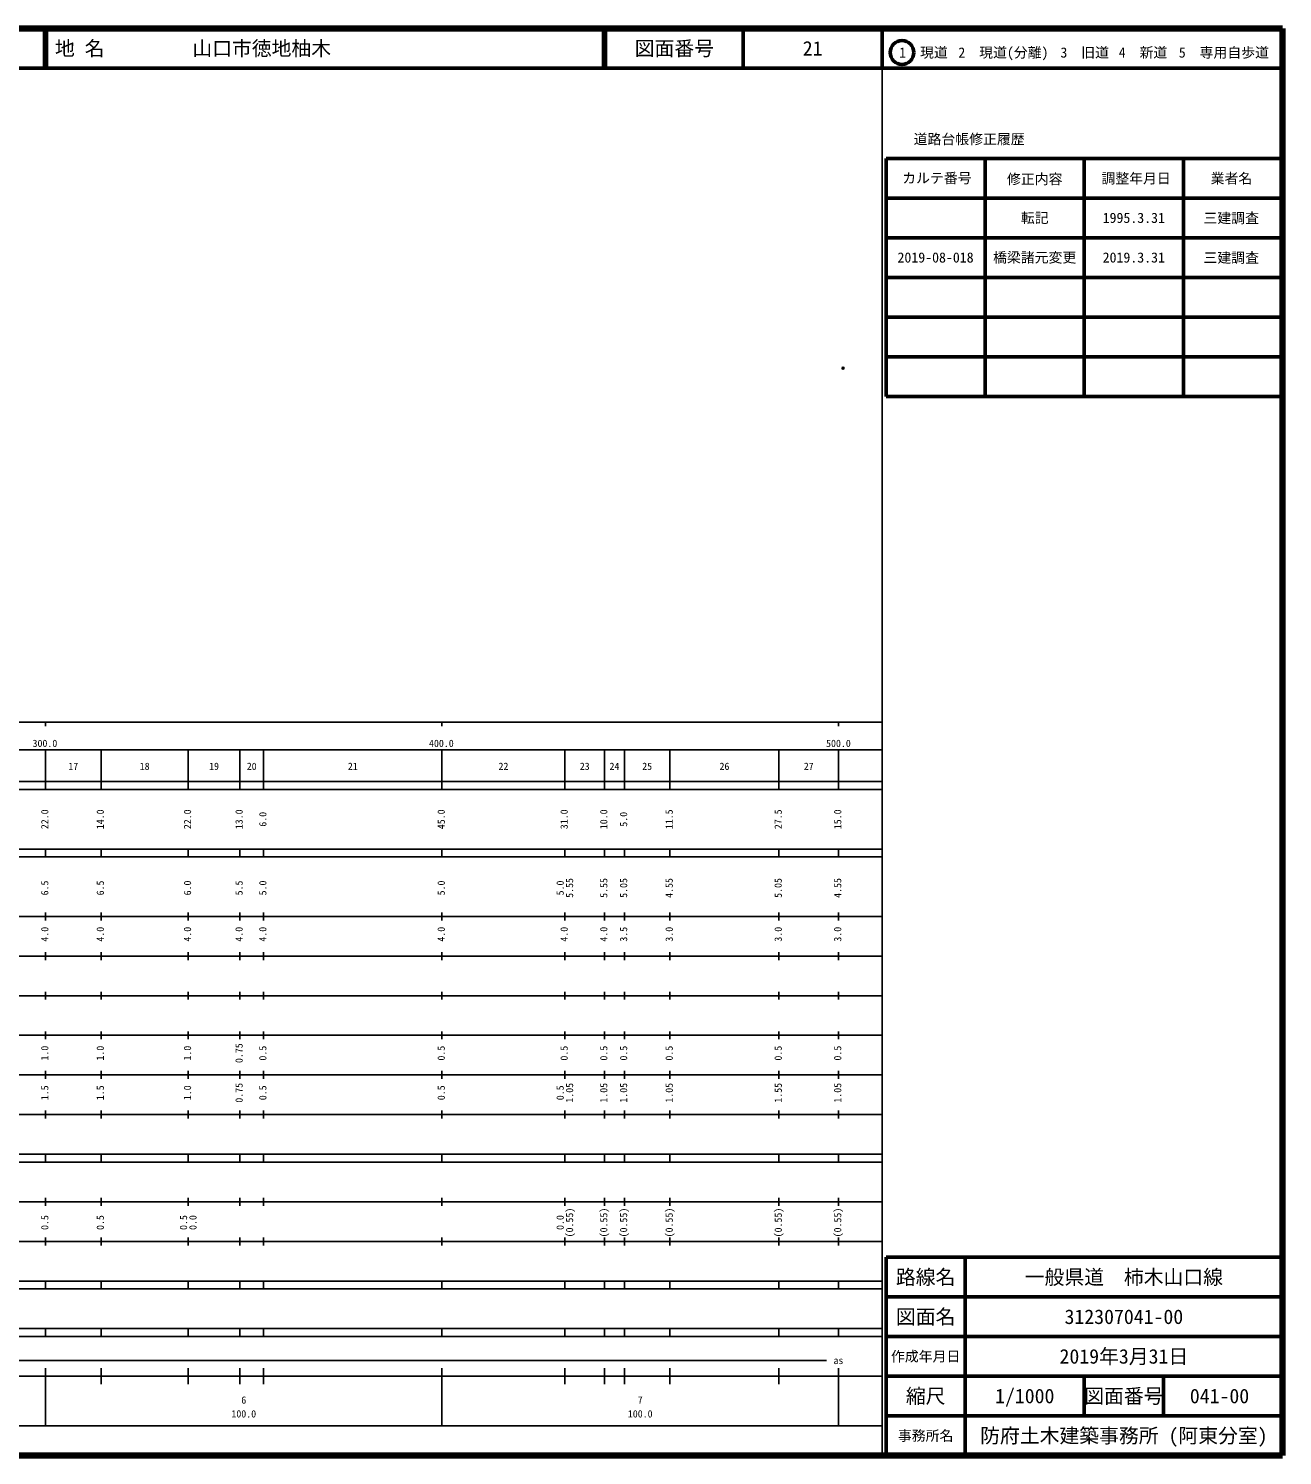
# Model space of a CAD drawing. Units: millimetres on the paper. Extents: x 40 to 680, y 20 to 380.
# Drawn here: x 363.7 to 680, y 20 to 380 of the extents above; entities that cross this region are included whole.
import ezdxf
from ezdxf.enums import TextEntityAlignment as Align

# ---------------------------------------------------------------- set-up
doc = ezdxf.new("R2010")
doc.units = ezdxf.units.MM
doc.header["$PDMODE"] = 32
doc.header["$PDSIZE"] = 0.5
doc.layers.add('M-OTRS', color=6, linetype='Continuous')
doc.layers.add('M-TTL-TXT', color=7, linetype='Continuous')
for name, color, linetype, lineweight in [('M-TTL', 2, 'Continuous', 140), ('M-TTL-BAND', 7, 'Continuous', 25), ('M-TTL-FRAM', 2, 'Continuous', 50), ('M-TTL-LINE', 7, 'Continuous', 50)]:
    doc.layers.add(name, color=color, linetype=linetype, lineweight=lineweight)
doc.styles.add('ＭＳ ゴシック', font='')
doc.styles.get('ＭＳ ゴシック').set_extended_font_data('MS Gothic')

msp = doc.modelspace()

# ---------------------------------------------------------------- linework, layer by layer
at = {"layer": 'M-OTRS'}
msp.add_point((569.157, 294.292), dxfattribs=at)
at = {"layer": 'M-TTL'}
for p, q in [((680, 380), (40, 380)), ((680, 20), (680, 380)), ((40, 20), (680, 20))]:
    msp.add_line(p, q, dxfattribs=at)
at = {"layer": 'M-TTL-BAND'}
for p, q in [((579, 20), (579, 370)), ((40, 205), (579, 205)), ((368, 205), (368, 204)), ((468, 205), (468, 204)), ((568, 205), (568, 204)), ((68, 198), (579, 198)), ((368, 188), (368, 198)), ((382, 188), (382, 198)), ((404, 188), (404, 198)), ((417, 188), (417, 198)), ((423, 188), (423, 198)), ((468, 188), (468, 198)), ((499, 188), (499, 198)), ((509, 188), (509, 198)), ((514, 188), (514, 198)), ((525.5, 188), (525.5, 198)), ((553, 188), (553, 198)), ((568, 188), (568, 198)), ((40, 190), (579, 190)), ((40, 188), (579, 188)), ((40, 173), (579, 173)), ((368, 171), (368, 173)), ((382, 171), (382, 173)), ((404, 171), (404, 173)), ((417, 171), (417, 173)), ((423, 171), (423, 173)), ((468, 171), (468, 173)), ((499, 171), (499, 173)), ((509, 171), (509, 173)), ((514, 171), (514, 173)), ((525.5, 171), (525.5, 173)), ((553, 171), (553, 173)), ((568, 171), (568, 173)), ((40, 171), (579, 171)), ((40, 156), (579, 156)), ((368, 155), (368, 157)), ((382, 155), (382, 157)), ((404, 155), (404, 157)), ((417, 155), (417, 157)), ((423, 155), (423, 157)), ((468, 155), (468, 157)), ((499, 155), (499, 157)), ((509, 155), (509, 157)), ((514, 155), (514, 157)), ((525.5, 155), (525.5, 157)), ((553, 155), (553, 157)), ((568, 155), (568, 157)), ((46, 146), (579, 146)), ((368, 145), (368, 147)), ((382, 145), (382, 147)), ((404, 145), (404, 147)), ((417, 145), (417, 147)), ((423, 145), (423, 147)), ((468, 145), (468, 147)), ((499, 145), (499, 147)), ((509, 145), (509, 147)), ((514, 145), (514, 147)), ((525.5, 145), (525.5, 147)), ((553, 145), (553, 147)), ((568, 145), (568, 147)), ((368, 135), (368, 137)), ((382, 135), (382, 137)), ((404, 135), (404, 137)), ((417, 135), (417, 137)), ((423, 135), (423, 137)), ((468, 135), (468, 137)), ((499, 135), (499, 137)), ((509, 135), (509, 137)), ((514, 135), (514, 137)), ((525.5, 135), (525.5, 137)), ((553, 135), (553, 137)), ((568, 135), (568, 137)), ((52, 136), (579, 136)), ((46, 126), (579, 126)), ((368, 125), (368, 127)), ((382, 125), (382, 127)), ((404, 125), (404, 127)), ((417, 125), (417, 127)), ((423, 125), (423, 127)), ((468, 125), (468, 127)), ((499, 125), (499, 127)), ((509, 125), (509, 127)), ((514, 125), (514, 127)), ((525.5, 125), (525.5, 127)), ((553, 125), (553, 127)), ((568, 125), (568, 127)), ((52, 116), (579, 116)), ((368, 115), (368, 117)), ((382, 115), (382, 117)), ((404, 115), (404, 117)), ((417, 115), (417, 117)), ((423, 115), (423, 117)), ((468, 115), (468, 117)), ((499, 115), (499, 117)), ((509, 115), (509, 117)), ((514, 115), (514, 117)), ((525.5, 115), (525.5, 117)), ((553, 115), (553, 117)), ((568, 115), (568, 117)), ((46, 106), (579, 106)), ((368, 105), (368, 107)), ((382, 105), (382, 107)), ((404, 105), (404, 107)), ((417, 105), (417, 107)), ((423, 105), (423, 107)), ((468, 105), (468, 107)), ((499, 105), (499, 107)), ((509, 105), (509, 107)), ((514, 105), (514, 107)), ((525.5, 105), (525.5, 107)), ((553, 105), (553, 107)), ((568, 105), (568, 107)), ((40, 96), (579, 96)), ((40, 94), (579, 94)), ((368, 94), (368, 96)), ((382, 94), (382, 96)), ((404, 94), (404, 96)), ((417, 94), (417, 96)), ((423, 94), (423, 96)), ((468, 94), (468, 96)), ((499, 94), (499, 96)), ((509, 94), (509, 96)), ((514, 94), (514, 96)), ((525.5, 94), (525.5, 96)), ((553, 94), (553, 96)), ((568, 94), (568, 96)), ((49, 84), (579, 84)), ((368, 83), (368, 85)), ((382, 83), (382, 85)), ((404, 83), (404, 85)), ((417, 83), (417, 85)), ((423, 83), (423, 85)), ((468, 83), (468, 85)), ((499, 83), (499, 85)), ((509, 83), (509, 85)), ((514, 83), (514, 85)), ((525.5, 83), (525.5, 85)), ((553, 83), (553, 85)), ((568, 83), (568, 85)), ((40, 74), (579, 74)), ((368, 73), (368, 75)), ((382, 73), (382, 75)), ((404, 73), (404, 75)), ((417, 73), (417, 75)), ((423, 73), (423, 75)), ((468, 73), (468, 75)), ((499, 73), (499, 75)), ((509, 73), (509, 75)), ((514, 73), (514, 75)), ((525.5, 73), (525.5, 75)), ((553, 73), (553, 75)), ((568, 73), (568, 75)), ((40, 64), (579, 64)), ((40, 62), (579, 62)), ((368, 62), (368, 64)), ((382, 62), (382, 64)), ((404, 62), (404, 64)), ((417, 62), (417, 64)), ((423, 62), (423, 64)), ((468, 62), (468, 64)), ((499, 62), (499, 64)), ((509, 62), (509, 64)), ((514, 62), (514, 64)), ((525.5, 62), (525.5, 64)), ((553, 62), (553, 64)), ((568, 62), (568, 64)), ((40, 52), (579, 52)), ((368, 50), (368, 52)), ((382, 50), (382, 52)), ((404, 50), (404, 52)), ((417, 50), (417, 52)), ((423, 50), (423, 52)), ((468, 50), (468, 52)), ((499, 50), (499, 52)), ((509, 50), (509, 52)), ((514, 50), (514, 52)), ((525.5, 50), (525.5, 52)), ((553, 50), (553, 52)), ((568, 50), (568, 52)), ((40, 50), (579, 50)), ((71, 44), (565, 44)), ((40, 40), (579, 40)), ((368, 27.5), (368, 42)), ((382, 38), (382, 42)), ((404, 38), (404, 42)), ((417, 38), (417, 42)), ((423, 38), (423, 42)), ((468, 27.5), (468, 42)), ((499, 38), (499, 42)), ((509, 38), (509, 42)), ((514, 38), (514, 42)), ((525.5, 38), (525.5, 42)), ((553, 38), (553, 42)), ((568, 27.5), (568, 42)), ((68, 27.5), (579, 27.5))]:
    msp.add_line(p, q, dxfattribs=at)
at = {"layer": 'M-TTL-FRAM'}
for p, q in [((580, 347.197), (580, 287.197)), ((580, 347.197), (680, 347.197)), ((580, 287.197), (680, 287.197)), ((680, 70), (580, 70)), ((580, 70), (580, 20))]:
    msp.add_line(p, q, dxfattribs=at)
at = {"layer": 'M-TTL-LINE'}
for p, q in [((367.75, 380), (367.75, 370)), ((368.25, 380), (368.25, 370)), ((508.747, 380), (508.747, 370)), ((509.247, 380), (509.247, 370)), ((543.997, 380), (543.997, 370)), ((579, 380), (579, 370)), ((40, 370), (680, 370)), ((605, 347.197), (605, 287.197)), ((630, 347.197), (630, 287.197)), ((655, 347.197), (655, 287.197)), ((580, 337.197), (680, 337.197)), ((580, 327.197), (680, 327.197)), ((580, 317.197), (680, 317.197)), ((580, 307.197), (680, 307.197)), ((580, 297.197), (680, 297.197)), ((600, 70), (600, 20)), ((680, 60), (580, 60)), ((680, 50), (580, 50)), ((680, 40), (580, 40)), ((630, 40), (630, 30)), ((650, 40), (650, 30)), ((680, 30), (580, 30))]:
    msp.add_line(p, q, dxfattribs=at)
msp.add_circle((584.031, 373.958), 3, dxfattribs=at)

# ---------------------------------------------------------------- texts
at = {"layer": 'M-TTL-BAND', "style": 'ＭＳ ゴシック'}
for s, p in [('300.0', (367.844, 198.195)), ('400.0', (467.844, 198.195)), ('500.0', (568, 198.195)), ('17', (375, 192.405)), ('18', (393, 192.405)), ('19', (410.5, 192.405)), ('20', (420, 192.405)), ('21', (445.5, 192.405)), ('22', (483.5, 192.405)), ('23', (504, 192.405)), ('24', (511.5, 192.405)), ('25', (519.75, 192.405)), ('26', (539.25, 192.405)), ('27', (560.5, 192.405)), ('as', (568, 42.5)), ('6', (418, 32.523)), ('7', (518, 32.523)), ('100.0', (418, 29.033)), ('100.0', (518, 29.033))]:
    msp.add_text(s, height=1.833, dxfattribs=at).set_placement(p, align=Align.BOTTOM_CENTER)
for s, p in [('22.0', (369.263, 180.5)), ('14.0', (383.263, 180.5)), ('22.0', (405.263, 180.5)), ('13.0', (418.263, 180.5)), ('6.0', (424.263, 180.5)), ('45.0', (469.263, 180.5)), ('31.0', (500.263, 180.5)), ('10.0', (510.263, 180.5)), ('5.0', (515.263, 180.5)), ('11.5', (526.763, 180.5)), ('27.5', (554.263, 180.5)), ('15.0', (569.263, 180.5)), ('6.5', (369.263, 163.174)), ('6.5', (383.263, 163.174)), ('6.0', (405.263, 163.174)), ('5.5', (418.263, 163.174)), ('5.0', (424.263, 163.174)), ('5.0', (469.263, 163.174)), ('5.0', (499.263, 163.174)), ('5.55', (501.633, 163.174)), ('5.55', (510.263, 163.174)), ('5.05', (515.263, 163.174)), ('4.55', (526.763, 163.174)), ('5.05', (554.263, 163.174)), ('4.55', (569.263, 163.174)), ('4.0', (369.263, 151.5)), ('4.0', (383.263, 151.5)), ('4.0', (405.263, 151.5)), ('4.0', (418.263, 151.5)), ('4.0', (424.263, 151.5)), ('4.0', (469.263, 151.5)), ('4.0', (500.263, 151.5)), ('4.0', (510.263, 151.5)), ('3.5', (515.263, 151.5)), ('3.0', (526.763, 151.5)), ('3.0', (554.263, 151.5)), ('3.0', (569.263, 151.5)), ('1.0', (369.263, 121.5)), ('1.0', (383.263, 121.5)), ('1.0', (405.263, 121.5)), ('0.75', (418.263, 121.5)), ('0.5', (424.263, 121.5)), ('0.5', (469.263, 121.5)), ('0.5', (500.263, 121.5)), ('0.5', (510.263, 121.5)), ('0.5', (515.263, 121.5)), ('0.5', (526.763, 121.5)), ('0.5', (554.263, 121.5)), ('0.5', (569.263, 121.5)), ('1.5', (369.263, 111.5)), ('1.5', (383.263, 111.5)), ('1.0', (405.263, 111.5)), ('0.75', (418.263, 111.5)), ('0.5', (424.263, 111.5)), ('0.5', (469.263, 111.5)), ('0.5', (499.263, 111.5)), ('1.05', (501.633, 111.5)), ('1.05', (510.263, 111.5)), ('1.05', (515.263, 111.5)), ('1.05', (526.763, 111.5)), ('1.55', (554.263, 111.5)), ('1.05', (569.263, 111.5)), ('0.5', (369.263, 78.764)), ('0.5', (383.263, 78.764)), ('0.5', (404.263, 78.764)), ('0.0', (406.633, 78.764)), ('0.0', (499.263, 78.764)), ('(0.55)', (501.633, 78.764)), ('(0.55)', (510.263, 78.764)), ('(0.55)', (515.263, 78.764)), ('(0.55)', (526.763, 78.764)), ('(0.55)', (554.263, 78.764)), ('(0.55)', (569.263, 78.764))]:
    msp.add_text(s, height=1.833, rotation=90, dxfattribs=at).set_placement(p, align=Align.BOTTOM_CENTER)
at = {"layer": 'M-TTL-TXT', "style": 'ＭＳ ゴシック'}
for s, p in [('地 名', (370.38, 375)), ('山口市徳地柚木', (405.024, 375))]:
    msp.add_text(s, height=3.666, dxfattribs=at).set_placement(p, align=Align.MIDDLE_LEFT)
for s, height, p in [('図面番号', 3.666, (526.622, 375)), ('21', 3.666, (561.497, 375)), ('1\u3000現道', 2.566, (589.448, 373.958)), ('2\u3000現道(分離)', 2.566, (609.619, 373.958)), ('3\u3000旧道', 2.566, (630.121, 373.958)), ('4\u3000新道', 2.566, (644.824, 373.958)), ('5\u3000専用自歩道', 2.566, (665.228, 373.958)), ('道路台帳修正履歴', 2.566, (600.968, 352.113)), ('カルテ番号', 2.566, (592.839, 342.277)), ('修正内容', 2.566, (617.509, 342.023)), ('調整年月日', 2.566, (643.089, 342.197)), ('業者名', 2.566, (667.134, 342.197)), ('転記', 2.566, (617.5, 332.245)), ('1995.3.31', 2.566, (642.5, 332.245)), ('三建調査', 2.566, (667.077, 332.189)), ('2019-08-018', 2.566, (592.5, 322.245)), ('橋梁諸元変更', 2.566, (617.5, 322.245)), ('2019.3.31', 2.566, (642.5, 322.245)), ('三建調査', 2.566, (667.077, 322.189)), ('路線名', 3.666, (590, 65)), ('路線名', 3.666, (590, 65)), ('一般県道\u3000柿木山口線', 3.666, (640, 65)), ('図面名', 3.666, (590, 55)), ('図面名', 3.666, (590, 55)), ('312307041-00', 3.666, (640, 55)), ('2019年3月31日', 3.666, (640, 45)), ('作成年月日', 2.566, (590, 45)), ('作成年月日', 2.566, (590, 45)), ('縮尺', 3.666, (590, 35)), ('縮尺', 3.666, (590, 35)), ('1/1000', 3.666, (615, 35)), ('図面番号', 3.666, (640, 35)), ('図面番号', 3.666, (640, 35)), ('041-00', 3.666, (664.125, 35)), ('事務所名', 2.566, (590, 25)), ('事務所名', 2.566, (590, 25)), ('防府土木建築事務所 (阿東分室)', 3.666, (640, 25))]:
    msp.add_text(s, height=height, dxfattribs=at).set_placement(p, align=Align.MIDDLE_CENTER)

doc.saveas('drawing.dxf')
